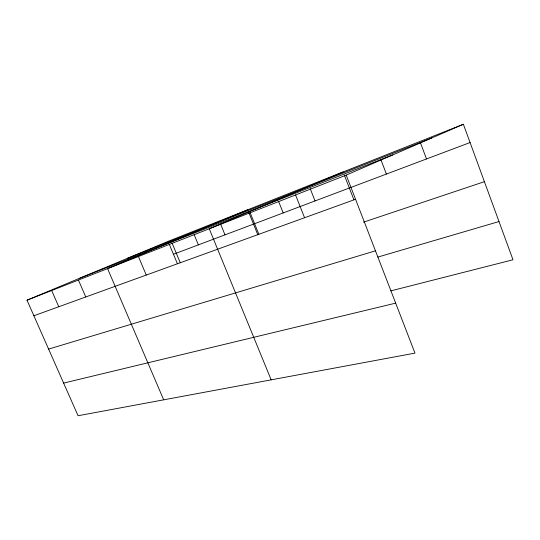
<?xml version="1.0" encoding="UTF-8"?>
<svg xmlns="http://www.w3.org/2000/svg" width="540" height="540" viewBox="0 0 540 540"><rect width="100%" height="100%" fill="white"/><g stroke="black" fill="none" stroke-linecap="round" stroke-linejoin="round"><path stroke-width="0.81" d="M346.214 175.109L414.976 353.12L78.057 415.746L27 300.193L346.214 175.109L463.381 124.254L513 259.774L390.879 290.864M343.13 171.943L209.25 228.778L271.168 379.85M247.732 209.776L107.575 268.623L163.681 399.83M27 300.193L168.075 241.367L463.381 124.254M127.447 258.309L431.75 137.983M79.893 278.141L392.634 154.96M173.455 254.266L470.077 142.547M33.878 315.758L355.55 199.274M363.447 222.183L484.407 181.683M48.607 349.09L375.462 250.837M377.831 257.087L499.001 221.542M63.626 383.089L395.671 303.136M51.671 290.527L58.772 306.74M78.442 280.037L85.766 296.966M138.422 256.534L146.252 275.062M172.172 243.31L180.266 262.75M169.344 244.397L177.296 263.486M194.096 234.502L198.376 244.876M220.617 224.1L224.998 234.853M250.175 212.747L258.849 234.293M248.947 212.794L257.843 234.866M278.512 201.197L283.183 212.935M295.569 194.96L304.567 217.735M310.19 188.575L315.043 200.941M344.311 175.007L353.882 199.753M380.882 159.597L386.383 174.069M420.525 142.992L426.492 158.963"/></g></svg>
